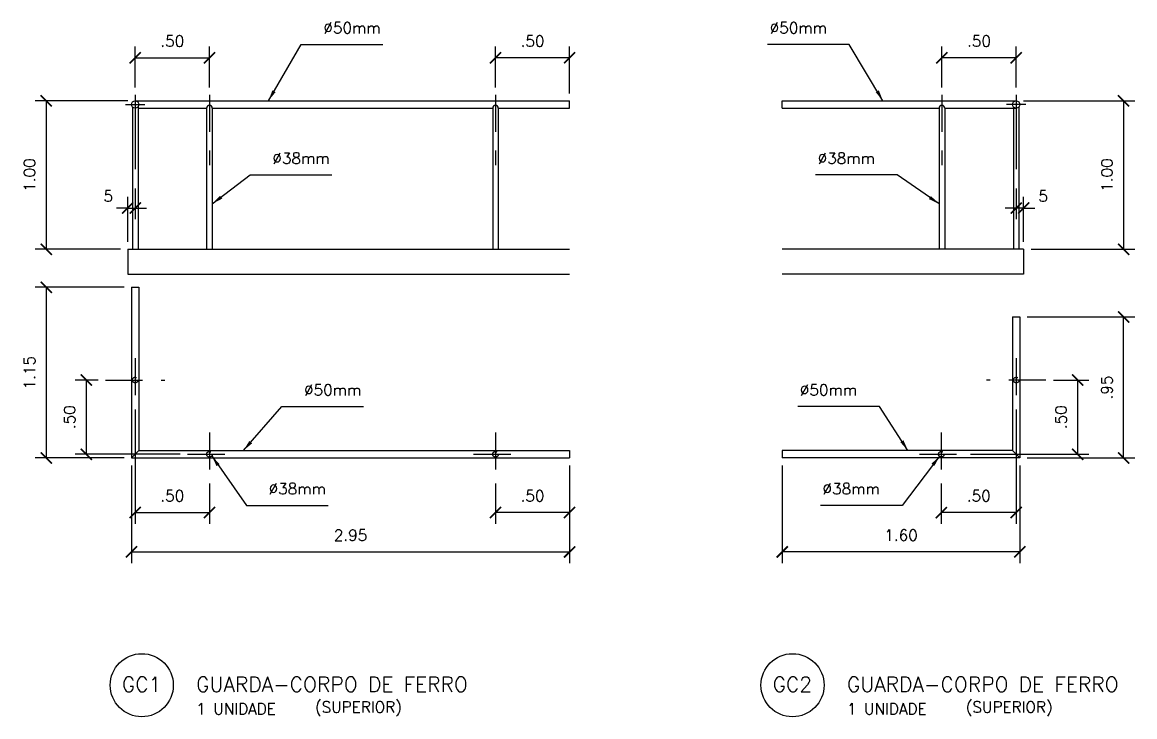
# Model space of a CAD drawing. Header units: millimetres. Extents: x 193 to 586, y 108 to 133.
# Drawn here: x 520.84 to 528.33, y 126.01 to 130.69 of the extents above; entities that cross this region are included whole.
import ezdxf

# ---------------------------------------------------------------- set-up
doc = ezdxf.new("R2010")
doc.units = ezdxf.units.MM
for name, pattern in [('CENTER', [0.6, 0.375, -0.075, 0.075, -0.075]), ('DASHDOT', [1, 0.5, -0.25, 0, -0.25]), ('HIDDEN', [0.375, 0.25, -0.125])]:
    doc.linetypes.add(name, pattern=pattern)
for name, color, linetype in [('CAIX', 2, 'Continuous'), ('CAIXN', 7, 'Continuous'), ('COTAS', 1, 'Continuous'), ('EIXOS', 141, 'CENTER'), ('LPROJ', 7, 'HIDDEN'), ('LVISTA02', 1, 'Continuous'), ('NOTAS', 2, 'Continuous'), ('PEÇAS', 7, 'Continuous'), ('REVEST', 2, 'Continuous')]:
    doc.layers.add(name, color=color, linetype=linetype)
doc.styles.add('100-50', font='romans.shx', dxfattribs={"height": 0.125})
doc.styles.add('60-50', font='romans.shx', dxfattribs={"height": 0.075})
doc.dimstyles.new('50', dxfattribs={"dimtxt": 0.1, "dimasz": 2.5, "dimexe": 1.25, "dimexo": 0.625, "dimgap": 0.075, "dimtad": 1, "dimzin": 0, "dimdsep": 46, "dimtxsty": '60-50', "dimcen": 2.5, "dimclrt": 3, "dimadec": 0, "dimazin": 0, "dimtfac": 1, "dimtmove": 0, "dimatfit": 3, "dimfxl": 1, "dimarcsym": 0})

# ---------------------------------------------------------------- blocks, each defined once
blk = doc.blocks.new('_ARCHTICK')
at = {"color": 0, "linetype": 'ByBlock', "const_width": 0.15}
blk.add_lwpolyline([(-0.5, -0.5), (0.5, 0.5)], dxfattribs=at)
blk = doc.blocks.new('*D212')
at = {"color": 0, "linetype": 'ByBlock'}
for p, q in [((247.6632, 230.4937), (247.6632, 229.836)), ((250.6132, 230.4937), (250.6132, 229.836)), ((247.6632, 229.911), (250.6132, 229.911))]:
    blk.add_line(p, q, dxfattribs=at)
at = {"layer": 'DEFPOINTS', "color": 0, "linetype": 'ByBlock'}
for p in [(247.6632, 230.5437), (250.6132, 230.5437), (250.6132, 229.911)]:
    blk.add_point(p, dxfattribs=at)
at = {"color": 0, "linetype": 'ByBlock', "xscale": 0.075, "yscale": 0.075, "zscale": 0.075, "rotation": 180}
blk.add_blockref('_ARCHTICK', (247.6632, 229.911), dxfattribs=at)
at = {"color": 0, "linetype": 'ByBlock', "xscale": 0.075, "yscale": 0.075, "zscale": 0.075}
blk.add_blockref('_ARCHTICK', (250.6132, 229.911), dxfattribs=at)
at = {"color": 3, "linetype": 'ByBlock', "insert": (249.1382, 230.0235), "char_height": 0.075, "attachment_point": 5, "style": '60-50'}
blk.add_mtext('2.95', dxfattribs=at)
blk = doc.blocks.new('*D213')
at = {"color": 0, "linetype": 'ByBlock'}
for p, q in [((248.0606, 231.6937), (247.4617, 231.6937)), ((247.5367, 231.6937), (247.5367, 230.5437)), ((248.0606, 230.5437), (247.4617, 230.5437))]:
    blk.add_line(p, q, dxfattribs=at)
at = {"layer": 'DEFPOINTS', "color": 0, "linetype": 'ByBlock'}
for p in [(248.1106, 231.6937), (247.5367, 230.5437), (248.1106, 230.5437)]:
    blk.add_point(p, dxfattribs=at)
at = {"color": 0, "linetype": 'ByBlock', "xscale": 0.075, "yscale": 0.075, "zscale": 0.075}
for p, rotation in [((247.5367, 231.6937), 90), ((247.5367, 230.5437), 270)]:
    blk.add_blockref('_ARCHTICK', p, dxfattribs=dict(at, rotation=rotation))
at = {"color": 3, "linetype": 'ByBlock', "insert": (247.4242, 231.1187), "char_height": 0.075, "attachment_point": 5, "rotation": 90, "style": '60-50'}
blk.add_mtext('1.15', dxfattribs=at)
blk = doc.blocks.new('*D214')
at = {"color": 0, "linetype": 'ByBlock'}
for p, q in [((248.0856, 232.9498), (247.4617, 232.9498)), ((247.5367, 232.9498), (247.5367, 231.9498)), ((248.0356, 231.9498), (247.4617, 231.9498))]:
    blk.add_line(p, q, dxfattribs=at)
at = {"layer": 'DEFPOINTS', "color": 0, "linetype": 'ByBlock'}
for p in [(248.1356, 232.9498), (247.5367, 231.9498), (248.0856, 231.9498)]:
    blk.add_point(p, dxfattribs=at)
at = {"color": 0, "linetype": 'ByBlock', "xscale": 0.075, "yscale": 0.075, "zscale": 0.075}
for p, rotation in [((247.5367, 232.9498), 90), ((247.5367, 231.9498), 270)]:
    blk.add_blockref('_ARCHTICK', p, dxfattribs=dict(at, rotation=rotation))
at = {"color": 3, "linetype": 'ByBlock', "insert": (247.4242, 232.4498), "char_height": 0.075, "attachment_point": 5, "rotation": 90, "style": '60-50'}
blk.add_mtext('1.00', dxfattribs=at)
blk = doc.blocks.new('*D215')
at = {"color": 0, "linetype": 'ByBlock'}
for p, q in [((247.6882, 233.0406), (247.6882, 233.3147)), ((248.1882, 233.0406), (248.1882, 233.3147)), ((247.6882, 233.2397), (248.1882, 233.2397))]:
    blk.add_line(p, q, dxfattribs=at)
at = {"layer": 'DEFPOINTS', "color": 0, "linetype": 'ByBlock'}
for p in [(248.1882, 233.2397), (247.6882, 232.9906), (248.1882, 232.9906)]:
    blk.add_point(p, dxfattribs=at)
at = {"color": 0, "linetype": 'ByBlock', "xscale": 0.075, "yscale": 0.075, "zscale": 0.075, "rotation": 180}
blk.add_blockref('_ARCHTICK', (247.6882, 233.2397), dxfattribs=at)
at = {"color": 0, "linetype": 'ByBlock', "xscale": 0.075, "yscale": 0.075, "zscale": 0.075}
blk.add_blockref('_ARCHTICK', (248.1882, 233.2397), dxfattribs=at)
at = {"color": 3, "linetype": 'ByBlock', "insert": (247.9382, 233.3522), "char_height": 0.075, "attachment_point": 5, "style": '60-50'}
blk.add_mtext('.50', dxfattribs=at)
blk = doc.blocks.new('*D216')
at = {"color": 0, "linetype": 'ByBlock'}
for p, q in [((250.1142, 233.0406), (250.1142, 233.3147)), ((250.6132, 232.9998), (250.6132, 233.3147)), ((250.6132, 233.2397), (250.1142, 233.2397))]:
    blk.add_line(p, q, dxfattribs=at)
at = {"layer": 'DEFPOINTS', "color": 0, "linetype": 'ByBlock'}
for p in [(250.1142, 233.2397), (250.1142, 232.9906), (250.6132, 232.9498)]:
    blk.add_point(p, dxfattribs=at)
at = {"color": 0, "linetype": 'ByBlock', "xscale": 0.075, "yscale": 0.075, "zscale": 0.075, "rotation": 180}
blk.add_blockref('_ARCHTICK', (250.1142, 233.2397), dxfattribs=at)
at = {"color": 0, "linetype": 'ByBlock', "xscale": 0.075, "yscale": 0.075, "zscale": 0.075}
blk.add_blockref('_ARCHTICK', (250.6132, 233.2397), dxfattribs=at)
at = {"color": 3, "linetype": 'ByBlock', "insert": (250.3637, 233.3522), "char_height": 0.075, "attachment_point": 5, "style": '60-50'}
blk.add_mtext('.50', dxfattribs=at)
blk = doc.blocks.new('*D217')
at = {"color": 0, "linetype": 'ByBlock'}
for p, q in [((247.6879, 230.8714), (247.6879, 230.1012)), ((248.1882, 230.3714), (248.1882, 230.1012)), ((247.6879, 230.1762), (248.1882, 230.1762))]:
    blk.add_line(p, q, dxfattribs=at)
at = {"layer": 'DEFPOINTS', "color": 0, "linetype": 'ByBlock'}
for p in [(247.6879, 230.9214), (248.1882, 230.4214), (248.1882, 230.1762)]:
    blk.add_point(p, dxfattribs=at)
at = {"color": 0, "linetype": 'ByBlock', "xscale": 0.075, "yscale": 0.075, "zscale": 0.075, "rotation": 180}
blk.add_blockref('_ARCHTICK', (247.6879, 230.1762), dxfattribs=at)
at = {"color": 0, "linetype": 'ByBlock', "xscale": 0.075, "yscale": 0.075, "zscale": 0.075}
blk.add_blockref('_ARCHTICK', (248.1882, 230.1762), dxfattribs=at)
at = {"color": 3, "linetype": 'ByBlock', "insert": (247.938, 230.2887), "char_height": 0.075, "attachment_point": 5, "style": '60-50'}
blk.add_mtext('.50', dxfattribs=at)
blk = doc.blocks.new('*D218')
at = {"color": 0, "linetype": 'ByBlock'}
for p, q in [((250.6132, 230.4937), (250.6132, 230.1012)), ((250.1142, 230.3714), (250.1142, 230.1012)), ((250.6132, 230.1762), (250.1142, 230.1762))]:
    blk.add_line(p, q, dxfattribs=at)
at = {"layer": 'DEFPOINTS', "color": 0, "linetype": 'ByBlock'}
for p in [(250.6132, 230.5437), (250.1142, 230.4214), (250.1142, 230.1762)]:
    blk.add_point(p, dxfattribs=at)
at = {"color": 0, "linetype": 'ByBlock', "xscale": 0.075, "yscale": 0.075, "zscale": 0.075, "rotation": 180}
blk.add_blockref('_ARCHTICK', (250.1142, 230.1762), dxfattribs=at)
at = {"color": 0, "linetype": 'ByBlock', "xscale": 0.075, "yscale": 0.075, "zscale": 0.075}
blk.add_blockref('_ARCHTICK', (250.6132, 230.1762), dxfattribs=at)
at = {"color": 3, "linetype": 'ByBlock', "insert": (250.3637, 230.2887), "char_height": 0.075, "attachment_point": 5, "style": '60-50'}
blk.add_mtext('.50', dxfattribs=at)
blk = doc.blocks.new('*D219')
at = {"color": 0, "linetype": 'ByBlock'}
for p, q in [((247.8852, 231.0687), (247.7314, 231.0687)), ((247.8064, 231.0687), (247.8064, 230.5687)), ((248.4383, 230.5687), (247.7314, 230.5687))]:
    blk.add_line(p, q, dxfattribs=at)
at = {"layer": 'DEFPOINTS', "color": 0, "linetype": 'ByBlock'}
for p in [(247.9352, 231.0687), (247.8064, 230.5687), (248.4883, 230.5687)]:
    blk.add_point(p, dxfattribs=at)
at = {"color": 0, "linetype": 'ByBlock', "xscale": 0.075, "yscale": 0.075, "zscale": 0.075}
for p, rotation in [((247.8064, 231.0687), 90), ((247.8064, 230.5687), 270)]:
    blk.add_blockref('_ARCHTICK', p, dxfattribs=dict(at, rotation=rotation))
at = {"color": 3, "linetype": 'ByBlock', "insert": (247.6939, 230.8187), "char_height": 0.075, "attachment_point": 5, "rotation": 90, "style": '60-50'}
blk.add_mtext('.50', dxfattribs=at)
blk = doc.blocks.new('*D220')
at = {"color": 0, "linetype": 'ByBlock'}
for p, q in [((248.0856, 231.9998), (248.0856, 232.3027)), ((248.1356, 232.3596), (248.1356, 232.1527)), ((248.0856, 232.2277), (248.0106, 232.2277)), ((248.0856, 232.2277), (248.1356, 232.2277)), ((248.0856, 232.2277), (248.1356, 232.2277)), ((248.1356, 232.2277), (248.2106, 232.2277))]:
    blk.add_line(p, q, dxfattribs=at)
at = {"layer": 'DEFPOINTS', "color": 0, "linetype": 'ByBlock'}
for p in [(248.1356, 232.4096), (248.1356, 232.2277), (248.0856, 231.9498)]:
    blk.add_point(p, dxfattribs=at)
at = {"color": 0, "linetype": 'ByBlock', "xscale": 0.075, "yscale": 0.075, "zscale": 0.075}
blk.add_blockref('_ARCHTICK', (248.0856, 232.2277), dxfattribs=at)
at = {"color": 0, "linetype": 'ByBlock', "xscale": 0.075, "yscale": 0.075, "zscale": 0.075, "rotation": 180}
blk.add_blockref('_ARCHTICK', (248.1356, 232.2277), dxfattribs=at)
at = {"color": 3, "linetype": 'ByBlock', "insert": (247.9537, 232.3081), "char_height": 0.075, "attachment_point": 5, "style": '60-50'}
blk.add_mtext('5', dxfattribs=at)
blk = doc.blocks.new('*D221')
at = {"color": 0, "linetype": 'ByBlock'}
for p, q in [((254.0015, 230.8714), (254.0015, 230.1012)), ((253.4971, 230.3714), (253.4971, 230.1012)), ((254.0015, 230.1762), (253.4971, 230.1762))]:
    blk.add_line(p, q, dxfattribs=at)
at = {"layer": 'DEFPOINTS', "color": 0, "linetype": 'ByBlock'}
for p in [(254.0015, 230.9214), (253.4971, 230.4214), (253.4971, 230.1762)]:
    blk.add_point(p, dxfattribs=at)
at = {"color": 0, "linetype": 'ByBlock', "xscale": 0.075, "yscale": 0.075, "zscale": 0.075, "rotation": 180}
blk.add_blockref('_ARCHTICK', (253.4971, 230.1762), dxfattribs=at)
at = {"color": 0, "linetype": 'ByBlock', "xscale": 0.075, "yscale": 0.075, "zscale": 0.075}
blk.add_blockref('_ARCHTICK', (254.0015, 230.1762), dxfattribs=at)
at = {"color": 3, "linetype": 'ByBlock', "insert": (253.7493, 230.2887), "char_height": 0.075, "attachment_point": 5, "style": '60-50'}
blk.add_mtext('.50', dxfattribs=at)
blk = doc.blocks.new('*D222')
at = {"color": 0, "linetype": 'ByBlock'}
for p, q in [((252.4261, 230.4937), (252.4261, 229.836)), ((254.0261, 230.4937), (254.0261, 229.836)), ((254.0261, 229.911), (252.4261, 229.911))]:
    blk.add_line(p, q, dxfattribs=at)
at = {"layer": 'DEFPOINTS', "color": 0, "linetype": 'ByBlock'}
for p in [(252.4261, 230.5437), (254.0261, 230.5437), (252.4261, 229.911)]:
    blk.add_point(p, dxfattribs=at)
at = {"color": 0, "linetype": 'ByBlock', "xscale": 0.075, "yscale": 0.075, "zscale": 0.075, "rotation": 180}
blk.add_blockref('_ARCHTICK', (252.4261, 229.911), dxfattribs=at)
at = {"color": 0, "linetype": 'ByBlock', "xscale": 0.075, "yscale": 0.075, "zscale": 0.075}
blk.add_blockref('_ARCHTICK', (254.0261, 229.911), dxfattribs=at)
at = {"color": 3, "linetype": 'ByBlock', "insert": (253.2261, 230.0235), "char_height": 0.075, "attachment_point": 5, "style": '60-50'}
blk.add_mtext('1.60', dxfattribs=at)
blk = doc.blocks.new('*D223')
at = {"color": 0, "linetype": 'ByBlock'}
for p, q in [((254.2516, 231.0687), (254.4907, 231.0687)), ((254.4157, 230.5687), (254.4157, 231.0687)), ((253.6945, 230.5687), (254.4907, 230.5687))]:
    blk.add_line(p, q, dxfattribs=at)
at = {"layer": 'DEFPOINTS', "color": 0, "linetype": 'ByBlock'}
for p in [(254.2016, 231.0687), (254.4157, 231.0687), (253.6445, 230.5687)]:
    blk.add_point(p, dxfattribs=at)
at = {"color": 0, "linetype": 'ByBlock', "xscale": 0.075, "yscale": 0.075, "zscale": 0.075}
for p, rotation in [((254.4157, 231.0687), 90), ((254.4157, 230.5687), 270)]:
    blk.add_blockref('_ARCHTICK', p, dxfattribs=dict(at, rotation=rotation))
at = {"color": 3, "linetype": 'ByBlock', "insert": (254.3032, 230.8187), "char_height": 0.075, "attachment_point": 5, "rotation": 90, "style": '60-50'}
blk.add_mtext('.50', dxfattribs=at)
blk = doc.blocks.new('*D224')
at = {"color": 0, "linetype": 'ByBlock'}
for p, q in [((254.0761, 231.4937), (254.7996, 231.4937)), ((254.7246, 230.5437), (254.7246, 231.4937)), ((254.0761, 230.5437), (254.7996, 230.5437))]:
    blk.add_line(p, q, dxfattribs=at)
at = {"layer": 'DEFPOINTS', "color": 0, "linetype": 'ByBlock'}
for p in [(254.0261, 231.4937), (254.7246, 231.4937), (254.0261, 230.5437)]:
    blk.add_point(p, dxfattribs=at)
at = {"color": 0, "linetype": 'ByBlock', "xscale": 0.075, "yscale": 0.075, "zscale": 0.075}
for p, rotation in [((254.7246, 231.4937), 90), ((254.7246, 230.5437), 270)]:
    blk.add_blockref('_ARCHTICK', p, dxfattribs=dict(at, rotation=rotation))
at = {"color": 3, "linetype": 'ByBlock', "insert": (254.6121, 231.0187), "char_height": 0.075, "attachment_point": 5, "rotation": 90, "style": '60-50'}
blk.add_mtext('.95', dxfattribs=at)
blk = doc.blocks.new('*D225')
at = {"color": 0, "linetype": 'ByBlock'}
for p, q in [((254.0011, 232.3596), (254.0011, 232.1527)), ((254.0511, 231.9998), (254.0511, 232.3027)), ((254.0011, 232.2277), (253.9261, 232.2277)), ((254.0511, 232.2277), (254.0011, 232.2277)), ((254.0511, 232.2277), (254.0011, 232.2277)), ((254.0511, 232.2277), (254.1261, 232.2277))]:
    blk.add_line(p, q, dxfattribs=at)
at = {"layer": 'DEFPOINTS', "color": 0, "linetype": 'ByBlock'}
for p in [(254.0011, 232.4096), (254.0011, 232.2277), (254.0511, 231.9498)]:
    blk.add_point(p, dxfattribs=at)
at = {"color": 0, "linetype": 'ByBlock', "xscale": 0.075, "yscale": 0.075, "zscale": 0.075}
blk.add_blockref('_ARCHTICK', (254.0011, 232.2277), dxfattribs=at)
at = {"color": 0, "linetype": 'ByBlock', "xscale": 0.075, "yscale": 0.075, "zscale": 0.075, "rotation": 180}
blk.add_blockref('_ARCHTICK', (254.0511, 232.2277), dxfattribs=at)
at = {"color": 3, "linetype": 'ByBlock', "insert": (254.1831, 232.3081), "char_height": 0.075, "attachment_point": 5, "style": '60-50'}
blk.add_mtext('5', dxfattribs=at)
blk = doc.blocks.new('*D226')
at = {"color": 0, "linetype": 'ByBlock'}
for p, q in [((253.5011, 233.0406), (253.5011, 233.3147)), ((254.0011, 233.0406), (254.0011, 233.3147)), ((254.0011, 233.2397), (253.5011, 233.2397))]:
    blk.add_line(p, q, dxfattribs=at)
at = {"layer": 'DEFPOINTS', "color": 0, "linetype": 'ByBlock'}
for p in [(253.5011, 233.2397), (253.5011, 232.9906), (254.0011, 232.9906)]:
    blk.add_point(p, dxfattribs=at)
at = {"color": 0, "linetype": 'ByBlock', "xscale": 0.075, "yscale": 0.075, "zscale": 0.075, "rotation": 180}
blk.add_blockref('_ARCHTICK', (253.5011, 233.2397), dxfattribs=at)
at = {"color": 0, "linetype": 'ByBlock', "xscale": 0.075, "yscale": 0.075, "zscale": 0.075}
blk.add_blockref('_ARCHTICK', (254.0011, 233.2397), dxfattribs=at)
at = {"color": 3, "linetype": 'ByBlock', "insert": (253.7511, 233.3522), "char_height": 0.075, "attachment_point": 5, "style": '60-50'}
blk.add_mtext('.50', dxfattribs=at)
blk = doc.blocks.new('*D227')
at = {"color": 0, "linetype": 'ByBlock'}
for p, q in [((254.0511, 232.9498), (254.7996, 232.9498)), ((254.7246, 232.9498), (254.7246, 231.9498)), ((254.1011, 231.9498), (254.7996, 231.9498))]:
    blk.add_line(p, q, dxfattribs=at)
at = {"layer": 'DEFPOINTS', "color": 0, "linetype": 'ByBlock'}
for p in [(254.0011, 232.9498), (254.0511, 231.9498), (254.7246, 231.9498)]:
    blk.add_point(p, dxfattribs=at)
at = {"color": 0, "linetype": 'ByBlock', "xscale": 0.075, "yscale": 0.075, "zscale": 0.075}
for p, rotation in [((254.7246, 232.9498), 90), ((254.7246, 231.9498), 270)]:
    blk.add_blockref('_ARCHTICK', p, dxfattribs=dict(at, rotation=rotation))
at = {"color": 3, "linetype": 'ByBlock', "insert": (254.6121, 232.4498), "char_height": 0.075, "attachment_point": 5, "rotation": 90, "style": '60-50'}
blk.add_mtext('1.00', dxfattribs=at)

msp = doc.modelspace()

# ---------------------------------------------------------------- linework, layer by layer
at = {"layer": 'CAIX'}
for p, q in [((521.5765, 128.9035), (521.5765, 127.7535)), ((521.5765, 128.9035), (521.6265, 128.9035)), ((521.6265, 128.9035), (521.6265, 127.8035)), ((527.5085, 128.7035), (527.5085, 127.8035)), ((527.5085, 128.7035), (527.5585, 128.7035)), ((527.5585, 128.7035), (527.5585, 127.7535)), ((521.6265, 127.8035), (524.5265, 127.8035)), ((524.5265, 127.8035), (524.5265, 127.7535)), ((527.5085, 127.8035), (525.9585, 127.8035)), ((525.9585, 127.8035), (525.9585, 127.7535)), ((521.5765, 127.7535), (524.5265, 127.7535)), ((527.5585, 127.7535), (525.9585, 127.7535))]:
    msp.add_line(p, q, dxfattribs=at)
at = {"layer": 'CAIX', "color": 8}
for p, q in [((521.5765, 127.7535), (521.6265, 127.8035)), ((527.5085, 127.8035), (527.5585, 127.7535))]:
    msp.add_line(p, q, dxfattribs=at)
at = {"layer": 'CAIXN', "color": 8, "ltscale": 0.5}
for centre in [(521.6456, 126.2228), (526.0276, 126.2228)]:
    msp.add_circle(centre, 0.2125, dxfattribs=at)
at = {"layer": 'COTAS'}
for centre in [(522.1015, 130.1096), (524.0275, 130.1096), (527.0335, 130.1096)]:
    msp.add_arc(centre, 0.019, 0, 180, dxfattribs=at)
at = {"layer": 'EIXOS', "color": 8, "linetype": 'DASHDOT', "ltscale": 0.5}
for p, q in [((522.1015, 130.2003), (522.1015, 129.6937)), ((524.0275, 130.2003), (524.0275, 129.6937)), ((527.0335, 130.2003), (527.0335, 129.6937)), ((521.6011, 128.4258), (521.6011, 128.1311)), ((527.5339, 128.4258), (527.5339, 128.1311)), ((521.401, 128.2785), (521.8012, 128.2785)), ((527.734, 128.2785), (527.3338, 128.2785)), ((522.1015, 127.9258), (522.1015, 127.6311)), ((524.0275, 127.9258), (524.0275, 127.6311)), ((527.0295, 127.9258), (527.0295, 127.6311)), ((521.9542, 127.7785), (522.2488, 127.7785)), ((523.8802, 127.7785), (524.1748, 127.7785)), ((526.8822, 127.7785), (527.1769, 127.7785))]:
    msp.add_line(p, q, dxfattribs=at)
at = {"layer": 'LPROJ', "ltscale": 0.1}
for centre in [(521.6011, 128.2785), (527.5339, 128.2785), (522.1015, 127.7785), (524.0275, 127.7785), (527.0295, 127.7785)]:
    msp.add_circle(centre, 0.019, dxfattribs=at)
at = {"layer": 'LVISTA02'}
for p, q in [((521.6015, 130.1596), (524.5265, 130.1596)), ((524.5265, 130.1096), (524.5265, 130.1596)), ((525.9585, 130.1596), (527.5335, 130.1596)), ((525.9585, 130.1096), (525.9585, 130.1596)), ((521.5825, 130.1184), (521.5825, 129.1596)), ((521.6205, 130.1184), (521.6205, 129.1596)), ((521.6205, 130.1096), (522.0825, 130.1096)), ((522.0825, 130.1096), (522.0825, 129.1596)), ((522.1205, 130.1096), (522.1205, 129.1596)), ((522.1205, 130.1096), (524.0085, 130.1096)), ((524.0085, 130.1096), (524.0085, 129.1596)), ((524.0465, 130.1096), (524.0465, 129.1596)), ((524.0465, 130.1096), (524.5265, 130.1096)), ((525.9585, 130.1096), (527.0145, 130.1096)), ((527.0145, 130.1096), (527.0145, 129.1596)), ((527.0525, 130.1096), (527.0525, 129.1596)), ((527.0525, 130.1096), (527.5335, 130.1096)), ((527.5145, 130.1184), (527.5145, 129.1596)), ((527.5525, 130.1184), (527.5525, 129.1596))]:
    msp.add_line(p, q, dxfattribs=at)
at = {"layer": 'LVISTA02', "color": 2}
msp.add_circle((521.6015, 130.1346), 0.025, dxfattribs=at)
at = {"layer": 'NOTAS', "color": 8, "linetype": 'DASHDOT'}
for p, q in [((521.6015, 130.2003), (521.6015, 129.6194)), ((527.5335, 130.2003), (527.5335, 129.6194)), ((521.5358, 130.1346), (521.6672, 130.1346)), ((527.5992, 130.1346), (527.4678, 130.1346))]:
    msp.add_line(p, q, dxfattribs=at)
at = {"layer": 'PEÇAS', "color": 2, "linetype": 'ByBlock'}
msp.add_circle((527.5335, 130.1346), 0.025, dxfattribs=at)
at = {"layer": 'REVEST'}
for p, q in [((521.5515, 129.1596), (524.5265, 129.1596)), ((521.5515, 129.1596), (521.5515, 128.9914)), ((527.5835, 129.1596), (525.9585, 129.1596)), ((527.5835, 129.1596), (527.5835, 128.9914)), ((521.5515, 128.9914), (524.5265, 128.9914)), ((527.5835, 128.9914), (525.9585, 128.9914))]:
    msp.add_line(p, q, dxfattribs=at)

# ---------------------------------------------------------------- texts
at = {"layer": 'CAIXN', "color": 2, "ltscale": 0.5, "char_height": 0.1, "style": '100-50'}
for s, insert, attachment_point in [('GC1', (521.6445, 126.2285), 5), ('GUARDA-CORPO DE FERRO', (522.0116, 126.2285), 4), ('GC2', (526.0265, 126.2285), 5), ('GUARDA-CORPO DE FERRO', (526.3937, 126.2285), 4)]:
    msp.add_mtext(s, dxfattribs=dict(at, insert=insert, attachment_point=attachment_point))
at = {"layer": 'CAIXN', "ltscale": 0.5, "char_height": 0.075, "attachment_point": 4, "style": '60-50'}
for s, insert in [('1 UNIDADE', (522.0115, 126.0635)), ('(SUPERIOR)', (522.812, 126.0635)), ('1 UNIDADE', (526.3935, 126.0635)), ('(SUPERIOR)', (527.194, 126.0635))]:
    msp.add_mtext(s, dxfattribs=dict(at, insert=insert))
at = {"layer": 'COTAS', "color": 3, "char_height": 0.075, "style": '60-50'}
for s, insert, attachment_point in [('%%C50mm', (522.8688, 130.6515), 4), ('%%C50mm', (526.2598, 130.6515), 6), ('%%C38mm', (522.5255, 129.7726), 4), ('%%C38mm', (526.5828, 129.7726), 6), ('%%C50mm', (522.7384, 128.2121), 4), ('%%C50mm', (526.4627, 128.2121), 6), ('%%C38mm', (522.5, 127.5469), 4), ('%%C38mm', (526.6154, 127.5469), 6)]:
    msp.add_mtext(s, dxfattribs=dict(at, insert=insert, attachment_point=attachment_point))

# ---------------------------------------------------------------- dimensions: what is measured, and where the dimension line sits
at = {"layer": 'COTAS'}
for base, p1, p2, picture, middle, set_off in [((522.1015, 130.4495), (521.6015, 130.2003), (522.1015, 130.2003), '*D215', (521.8515, 130.562), (273.9133, -102.7902)), ((524.0275, 130.4495), (524.5265, 130.1596), (524.0275, 130.2003), '*D216', (524.277, 130.562), (273.9133, -102.7902)), ((527.0335, 130.4495), (527.5335, 130.2003), (527.0335, 130.2003), '*D226', (527.2835, 130.562), (273.5324, -102.7902)), ((522.1015, 127.3859), (521.6011, 128.1311), (522.1015, 127.6311), '*D217', (521.8513, 127.4984), (273.9133, -102.7902)), ((527.0295, 127.3859), (527.5339, 128.1311), (527.0295, 127.6311), '*D221', (527.2817, 127.4984), (273.5324, -102.7902)), ((524.5265, 127.1207), (521.5765, 127.7535), (524.5265, 127.7535), '*D212', (523.0515, 127.2332), (273.9133, -102.7902)), ((524.0275, 127.3859), (524.5265, 127.7535), (524.0275, 127.6311), '*D218', (524.277, 127.4984), (273.9133, -102.7902)), ((525.9585, 127.1207), (527.5585, 127.7535), (525.9585, 127.7535), '*D222', (526.7585, 127.2332), (273.5324, -102.7902))]:
    dim = msp.add_linear_dim(base=base, p1=p1, p2=p2, dimstyle='50', override={"dimasz": 0.075, "dimexe": 0.075, "dimexo": 0.05, "dimzin": 4, "dimblk1": 'ARCHTICK', "dimblk2": 'ARCHTICK', "dimsah": 1, "dimtmove": 2}, dxfattribs=at)
    dim.commit()
    dim.dimension.update_dxf_attribs({"geometry": picture, "text_midpoint": middle, "insert": set_off})
for base, p1, p2, picture, middle, set_off in [((521.0025, 129.1596), (521.6015, 130.1596), (521.5515, 129.1596), '*D214', (520.89, 129.6596), (273.4659, -102.7902)), ((528.257, 129.1596), (527.5335, 130.1596), (527.5835, 129.1596), '*D227', (528.1445, 129.6596), (273.5324, -102.7902)), ((521.0025, 127.7535), (521.5765, 128.9035), (521.5765, 127.7535), '*D213', (520.89, 128.3285), (273.4659, -102.7902)), ((528.257, 128.7035), (527.5585, 127.7535), (527.5585, 128.7035), '*D224', (528.1445, 128.2285), (273.5324, -102.7902)), ((521.2723, 127.7785), (521.401, 128.2785), (521.9542, 127.7785), '*D219', (521.1598, 128.0285), (273.4659, -102.7902)), ((527.948, 128.2785), (527.1769, 127.7785), (527.734, 128.2785), '*D223', (527.8355, 128.0285), (273.5324, -102.7902))]:
    dim = msp.add_linear_dim(base=base, p1=p1, p2=p2, angle=90, dimstyle='50', override={"dimasz": 0.075, "dimexe": 0.075, "dimexo": 0.05, "dimzin": 4, "dimblk1": 'ARCHTICK', "dimblk2": 'ARCHTICK', "dimsah": 1, "dimtmove": 2}, dxfattribs=at)
    dim.commit()
    dim.dimension.update_dxf_attribs({"geometry": picture, "text_midpoint": middle, "insert": set_off})
for base, p1, p2, picture, middle, set_off in [((521.6015, 129.4375), (521.5515, 129.1596), (521.6015, 129.6194), '*D220', (521.4195, 129.5179), (273.4659, -102.7902)), ((527.5335, 129.4375), (527.5835, 129.1596), (527.5335, 129.6194), '*D225', (527.7155, 129.5179), (273.5324, -102.7902))]:
    dim = msp.add_linear_dim(base=base, p1=p1, p2=p2, text='5', dimstyle='50', override={"dimasz": 0.075, "dimexe": 0.075, "dimexo": 0.05, "dimzin": 4, "dimblk1": 'ARCHTICK', "dimblk2": 'ARCHTICK', "dimsah": 1, "dimtmove": 2}, dxfattribs=at)
    dim.commit()
    dim.dimension.update_dxf_attribs({"geometry": picture, "text_midpoint": middle, "dimtype": 160, "insert": set_off})

# ---------------------------------------------------------------- leaders
at = {"layer": 'COTAS', "annotation_type": 0, "has_hookline": 1, "text_width": 0.4}
for points, hookline_direction in [([(522.4983, 130.1596), (522.7188, 130.539), (522.7938, 130.539)], 0), ([(526.6367, 130.1596), (526.4098, 130.539), (526.3348, 130.539)], 1), ([(522.1205, 129.4653), (522.3755, 129.6601), (522.4505, 129.6601)], 0), ([(527.0145, 129.4653), (526.7328, 129.6601), (526.6578, 129.6601)], 1), ([(522.3299, 127.8035), (522.5884, 128.0996), (522.6634, 128.0996)], 0), ([(526.8051, 127.8035), (526.6127, 128.0996), (526.5377, 128.0996)], 1), ([(522.1166, 127.767), (522.35, 127.4344), (522.425, 127.4344)], 0), ([(527.0184, 127.767), (526.7654, 127.4344), (526.6904, 127.4344)], 1)]:
    msp.add_leader(points, dimstyle='50', override={"dimasz": 0.075, "dimexe": 0.075, "dimexo": 0.05, "dimzin": 4}, dxfattribs=dict(at, hookline_direction=hookline_direction))

doc.saveas('drawing.dxf')
